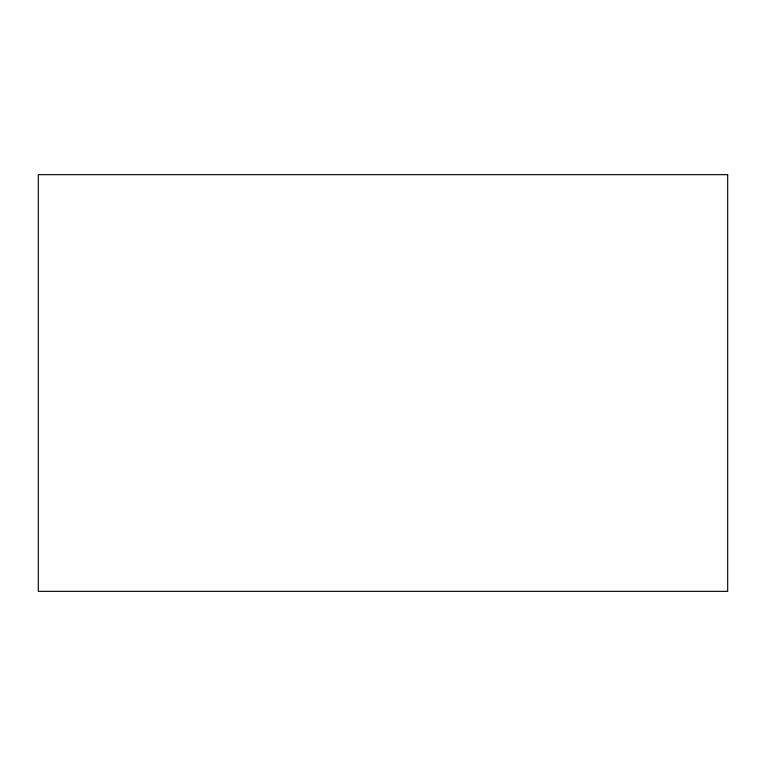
<?xml version="1.0" encoding="UTF-8"?>
<svg xmlns="http://www.w3.org/2000/svg" width="766" height="766" viewBox="0 0 766 766"><rect width="100%" height="100%" fill="white"/><g stroke="black" fill="none" stroke-linecap="round" stroke-linejoin="round"><path stroke-width="1.15" d="M727.7 174.658L38.3 174.658L38.3 591.342L727.7 591.342L727.7 174.658"/></g></svg>
